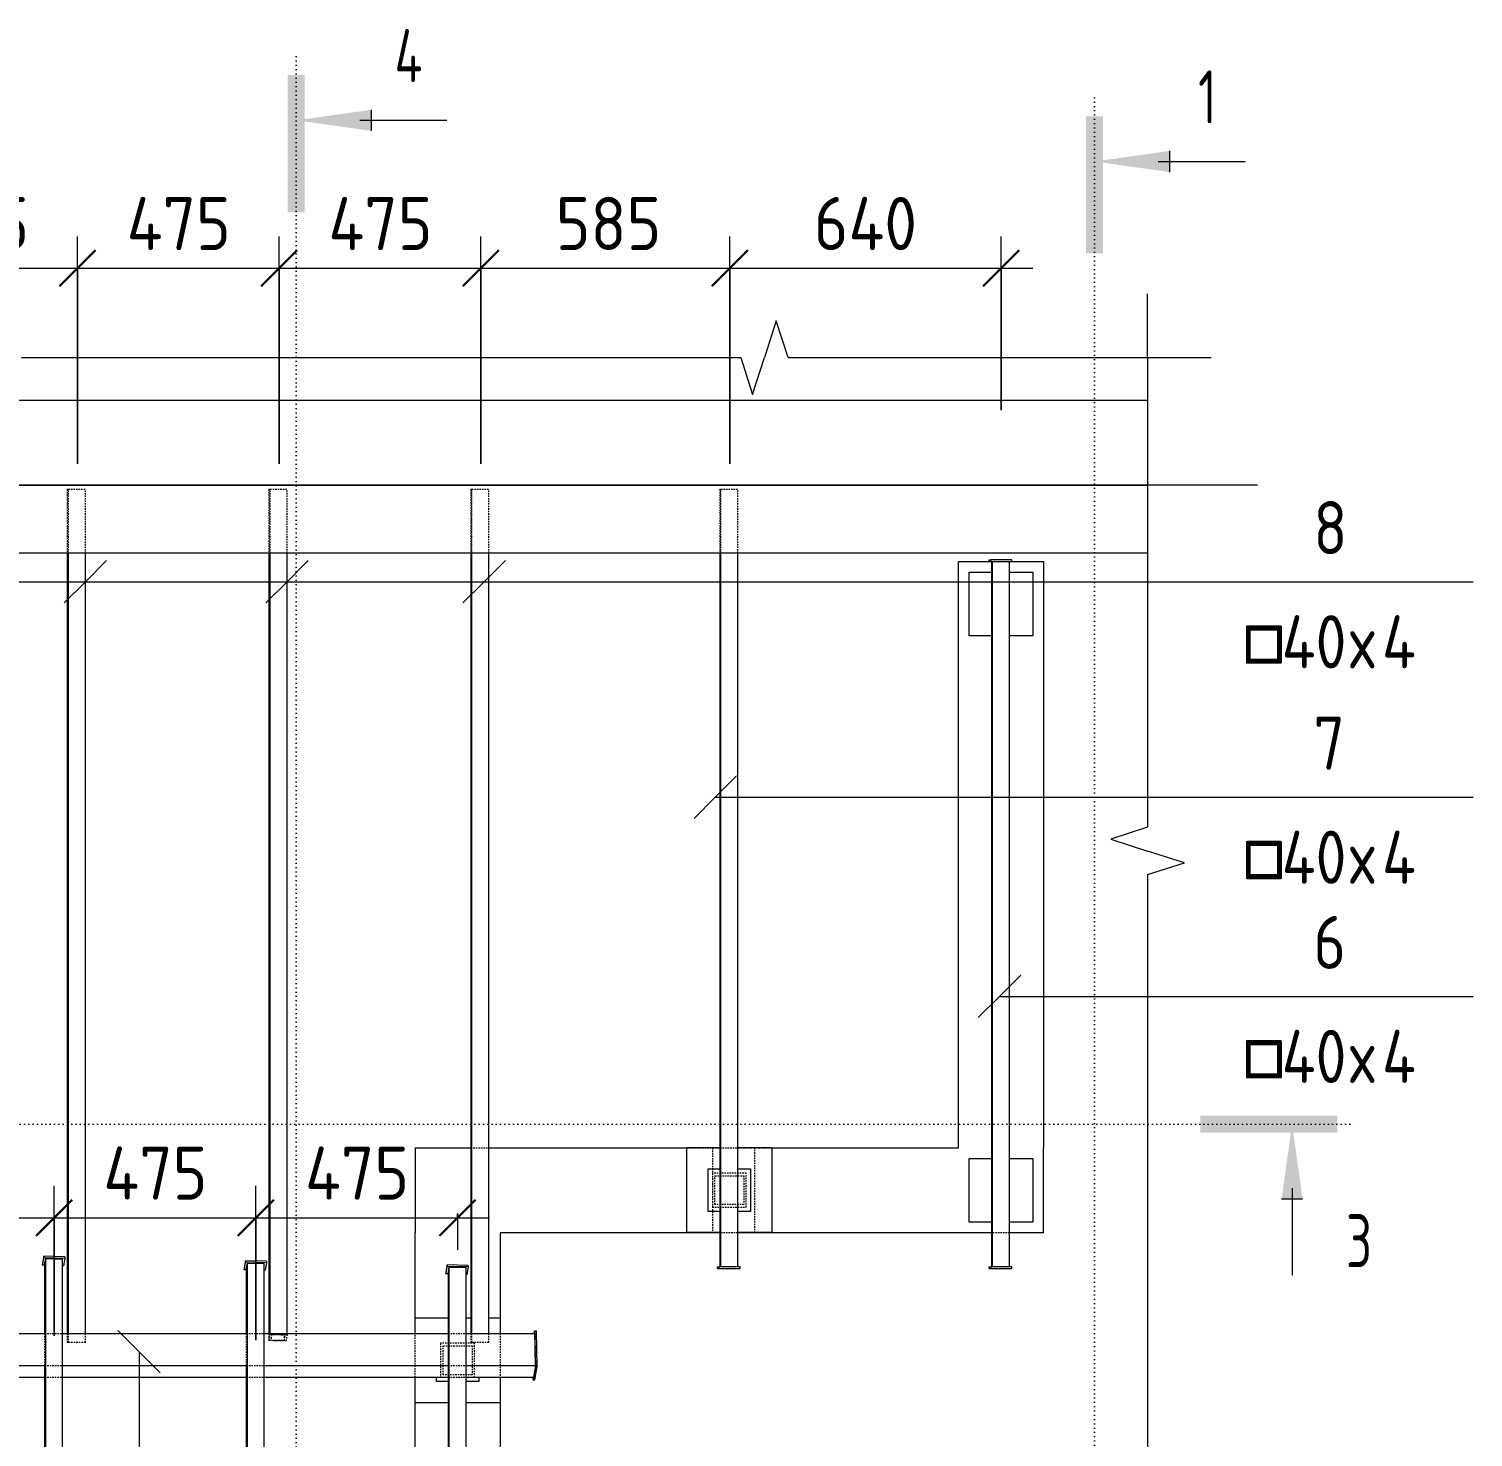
# Model space of a CAD drawing. Header units: millimetres. Extents: x 18265 to 85480, y -42500 to 14888.
# Drawn here: x 20081 to 23482, y 4009 to 7324 of the extents above; entities that cross this region are included whole.
import ezdxf

# ---------------------------------------------------------------- set-up
doc = ezdxf.new("R2010")
doc.units = ezdxf.units.MM
for name, pattern in [('01 Штриховая _4 мм_', [6, 3.5, -2.5]), ('02 Штрихпунктирная _20 мм_', [25, 20, -2.5, 0, -2.5]), ('04 Пунктир 10мм', [10, 0, -10])]:
    doc.linetypes.add(name, pattern=pattern)
for name, color, linetype, lineweight in [('AA_Dim', 7, 'Continuous', 9), ('AA_Dim-50', 7, 'Continuous', 9), ('AA_Oformlenie', 7, 'Continuous', 9), ('AA_Razrez', 7, 'Continuous', 9), ('AA_Vinoska', 7, 'Continuous', 9), ('AF_Balki', 7, 'Continuous', 20), ('AF_Stena', 7, '01 Штриховая _4 мм_', 20), ('AF_Stena_Опалубка', 253, 'Continuous', 20), ('AF_Stena_Опалубка_Существующая', 253, 'Continuous', 20), ('KR_Colonna_KG', 7, 'Continuous', 20), ('Оси', 7, 'Continuous', 9)]:
    doc.layers.add(name, color=color, linetype=linetype, lineweight=lineweight)
doc.styles.add('ISOCPEUR_1', font='isocpeur.TTF', dxfattribs={"width": 0.7, "height": 125})
doc.styles.add('ISOCPEUR_2', font='isocpeur.TTF', dxfattribs={"width": 0.85, "height": 125})
doc.styles.add('ISOCPEUR_3', font='isocpeur.TTF', dxfattribs={"width": 0.9, "height": 125})
doc.styles.add('ISOCPEUR_4', font='isocpeur.TTF', dxfattribs={"width": 0.85, "height": 125})
doc.dimstyles.new('05_Округл_5мм__прозр_', dxfattribs={"dimscale": 304.8, "dimtxt": 125.344371, "dimasz": 0.278871, "dimexe": 0.246063, "dimexo": 0.164042, "dimgap": 0.016404, "dimtad": 1, "dimdec": 0, "dimrnd": 5, "dimdsep": 46, "dimtxsty": 'ISOCPEUR_3', "dimblk1": 'OBLIQUE', "dimblk2": 'OBLIQUE', "dimsah": 1, "dimcen": 0.09, "dimdle": 0.246063, "dimazin": 0, "dimtfac": 1, "dimtdec": 4, "dimtix": 1, "dimtmove": 0, "dimatfit": 3, "dimfxl": 1, "dimtvp": 1, "dimtolj": 1, "dimtzin": 0, "dimlwd": 18, "dimlwe": 18, "dimarcsym": 2})

# ---------------------------------------------------------------- blocks, each defined once
blk = doc.blocks.new('354_Прокат Лист _НесКаркас_РабПлоск_ - 354_Прокат Лист _НесКаркас_РабПлоск_-V1-КР_ПЛ_Км_3')
at = {"layer": 'AF_Balki'}
for p, q in [((-50, 22.5), (-50, 100)), ((-50, 100), (10.2, 100)), ((113, 100), (150, 100)), ((150, 100), (150, 22.5)), ((-50, -100), (-50, -20)), ((150, -20), (150, -30.9)), ((10.2, -100), (-50, -100)), ((150, -100), (113, -100)), ((150, -73.5), (150, -100))]:
    blk.add_line(p, q, dxfattribs=at)
blk = doc.blocks.new('354_Прокат Лист _НесКаркас_РабПлоск_ - 354_Прокат Лист _НесКаркас_РабПлоск_-4000525-КР_ПЛ_Км_3')
at = {"layer": 'AF_Balki'}
for p, q in [((-25, 22.6), (-25, 75)), ((-25, 75), (125, 75)), ((125, 75), (125, 22.6)), ((-25, -75), (-25, -20)), ((125, -20), (125, -75)), ((125, -75), (-25, -75))]:
    blk.add_line(p, q, dxfattribs=at)
blk = doc.blocks.new('354_Прокат Лист _НесКаркас_РабПлоск_ - 354_Прокат Лист _НесКаркас_РабПлоск_-V4-КР_ПЛ_Км_3')
at = {"layer": 'AF_Balki'}
for p, q in [((0, 22.5), (0, 50)), ((0, 50), (10.2, 50)), ((0, -50), (0, -20)), ((10.2, -50), (0, -50))]:
    blk.add_line(p, q, dxfattribs=at)
blk = doc.blocks.new('354_Прокат Лист _НесКаркас_РабПлоск_ - 354_Прокат Лист _НесКаркас_РабПлоск_-4003038-КР_ПЛ_Км_3')
at = {"layer": 'AF_Balki'}
for p, q in [((21270.5, 2273.3), (21271.6, 2279.6)), ((21271.7, 2279.8), (21275.6, 2279.8)), ((21273.8, 2195.4), (21271.7, 2279.8)), ((21277.7, 2195.4), (21275.6, 2279.8)), ((21273.8, 2195.4), (21268.1, 2164.1)), ((21272.1, 2164.1), (21277.7, 2195.4)), ((21277.7, 2195.4), (21273.8, 2195.4)), ((21268.1, 2164.1), (21267.9, 2170.5)), ((21268.1, 2164.1), (21272.1, 2164.1))]:
    blk.add_line(p, q, dxfattribs=at)
blk = doc.blocks.new('354_Прокат Лист _НесКаркас_РабПлоск_ - 354_Прокат Лист _НесКаркас_РабПлоск_-V5-КР_ПЛ_Км_3')
at = {"layer": 'AF_Balki'}
for p, q in [((21065.4, 4414.2), (21062.3, 4397.1)), ((21062.3, 4393.4), (21065.4, 4410.7)), ((21062.3, 4397.1), (21062.3, 4393.4)), ((21067.6, 4393.2), (21062.3, 4393.4)), ((21065.4, 4410.7), (21065.4, 4414.5)), ((21115.3, 4413.4), (21065.4, 4414.5)), ((21115.3, 4409.6), (21065.4, 4410.7)), ((21112.2, 4392.3), (21110, 4392.3)), ((21115.3, 4409.6), (21112.2, 4392.3)), ((21115.3, 4413.4), (21115.3, 4409.6))]:
    blk.add_line(p, q, dxfattribs=at)
blk = doc.blocks.new('253_Профиль гнутый сварной квадратный _НесКаркас_Балка_ - Балка_40х4-3820777-КР_ПЛ_Км_3')
at = {"layer": 'AF_Balki'}
for p, q in [((22347.4, 6070), (22350.1, 6070)), ((22347.4, 6070), (22347.4, 4409.9)), ((22350.1, 6070), (22390, 6070)), ((22350.1, 4409.9), (22350.1, 6070)), ((22390, 4409.9), (22390, 6070)), ((22350.1, 4409.9), (22347.4, 4409.9)), ((22390, 4409.9), (22350.1, 4409.9))]:
    blk.add_line(p, q, dxfattribs=at)
blk = doc.blocks.new('354_Прокат Лист _НесКаркас_РабПлоск_ - 354_Прокат Лист _НесКаркас_РабПлоск_-4002315-КР_ПЛ_Км_3')
at = {"layer": 'AF_Balki'}
blk.add_line((19645.1, 6250), (19795.1, 6250), dxfattribs=at)
blk = doc.blocks.new('354_Прокат Лист _НесКаркас_РабПлоск_ - 354_Прокат Лист _НесКаркас_РабПлоск_-V6-КР_ПЛ_Км_3')
at = {"layer": 'AF_Balki'}
for p, q in [((-50, -100), (-50, 100)), ((-50, 100), (30, 100)), ((72.6, 100), (150, 100)), ((150, 100), (150, -100)), ((30, -100), (-50, -100)), ((150, -100), (72.6, -100))]:
    blk.add_line(p, q, dxfattribs=at)
blk = doc.blocks.new('354_Прокат Лист _НесКаркас_РабПлоск_ - 354_Прокат Лист _НесКаркас_РабПлоск_-V7-КР_ПЛ_Км_3')
at = {"layer": 'AF_Balki'}
for p, q in [((0, 22.6), (0, 50)), ((0, 50), (100, 50)), ((100, 50), (100, 22.6)), ((0, -50), (0, -20)), ((100, -20), (100, -50)), ((100, -50), (0, -50))]:
    blk.add_line(p, q, dxfattribs=at)
blk = doc.blocks.new('354_Прокат Лист _НесКаркас_РабПлоск_ - 354_Прокат Лист _НесКаркас_РабПлоск_-V8-КР_ПЛ_Км_3')
at = {"layer": 'AF_Balki'}
for p, q in [((22342.1, 4405.9), (22342.1, 4409.9)), ((22342.1, 4409.9), (22345.5, 4409.9)), ((22342.1, 4405.9), (22345.5, 4405.9)), ((22395.3, 4409.9), (22345.5, 4409.9)), ((22345.5, 4409.9), (22345.5, 4405.9)), ((22345.5, 4405.9), (22395.3, 4405.9)), ((22395.3, 4405.9), (22395.3, 4409.9))]:
    blk.add_line(p, q, dxfattribs=at)
blk = doc.blocks.new('253_Профиль гнутый сварной квадратный _НесКаркас_Балка_ - Балка_40х4-3812224-КР_ПЛ_Км_3')
at = {"layer": 'AF_Balki'}
for p, q in [((21067.6, 4395), (21070.1, 4408.6)), ((21067.6, 4395), (21067.6, 3263.3)), ((21070.1, 4408.9), (21110, 4408)), ((21070.1, 2100.9), (21070.1, 4408.9)), ((21110, 2100.1), (21110, 4408)), ((21067.6, 3188.3), (21067.6, 2219)), ((21067.6, 2198.3), (21067.6, 2101))]:
    blk.add_line(p, q, dxfattribs=at)
at = {"layer": 'AF_Balki', "linetype": '01 Штриховая _4 мм_'}
for p, q in [((21067.6, 3263.3), (21067.6, 3188.4)), ((21067.6, 2219), (21067.6, 2198.4)), ((21067.6, 2100.9), (21067.6, 2085.3)), ((21070.1, 2099.2), (21067.6, 2085.3)), ((21067.6, 2085.3), (21107.5, 2084.4)), ((21070.1, 2099.2), (21070.1, 2100.9)), ((21110, 2098.3), (21070.1, 2099.2)), ((21071.8, 2086.6), (21073.8, 2097.7)), ((21103.8, 2085.9), (21071.8, 2086.6)), ((21073.8, 2097.7), (21105.8, 2097)), ((21103.8, 2085.9), (21103.8, 2097.1)), ((21105.8, 2097), (21103.8, 2085.9)), ((21107.5, 2084.4), (21110, 2098.3)), ((21110, 2098.3), (21110, 2100))]:
    blk.add_line(p, q, dxfattribs=at)
blk = doc.blocks.new('253_Профиль гнутый сварной квадратный _НесКаркас_Балка_ - Балка_40х4-3812228-КР_ПЛ_Км_3')
at = {"layer": 'AF_Balki'}
for p, q in [((20117.6, 4415.3), (20120.1, 4428.9)), ((20120.1, 4429.2), (20160, 4428.3)), ((20120.1, 2121.2), (20120.1, 4429.2)), ((20160, 2120.4), (20160, 4428.3)), ((20117.6, 4415.3), (20117.6, 4253)), ((20117.6, 4178), (20117.6, 3263.3)), ((20117.6, 3187.5), (20117.6, 2273.3)), ((20117.6, 2198.3), (20117.6, 2121.3))]:
    blk.add_line(p, q, dxfattribs=at)
at = {"layer": 'AF_Balki', "linetype": '01 Штриховая _4 мм_'}
for p, q in [((20117.6, 4253), (20117.6, 4178.1)), ((20117.6, 3263.3), (20117.6, 3187.5)), ((20117.6, 2273.3), (20117.6, 2198.4)), ((20117.6, 2121.3), (20117.6, 2105.6)), ((20120.1, 2119.5), (20117.6, 2105.6)), ((20120.1, 2119.5), (20120.1, 2121.2)), ((20160, 2118.6), (20120.1, 2119.5)), ((20121.8, 2106.9), (20123.8, 2118)), ((20123.8, 2118), (20155.8, 2117.3)), ((20153.8, 2106.2), (20153.8, 2117.4)), ((20155.8, 2117.3), (20153.8, 2106.2)), ((20157.5, 2104.7), (20160, 2118.6)), ((20160, 2118.6), (20160, 2120.3)), ((20117.6, 2105.6), (20157.5, 2104.7)), ((20153.8, 2106.2), (20121.8, 2106.9))]:
    blk.add_line(p, q, dxfattribs=at)
blk = doc.blocks.new('253_Профиль гнутый сварной квадратный _НесКаркас_Балка_ - Балка_40х4-3812229-КР_ПЛ_Км_3')
at = {"layer": 'AF_Balki'}
for p, q in [((20592.6, 4404.9), (20595.1, 4418.5)), ((20592.6, 4404.9), (20592.6, 4253)), ((20595.1, 4418.8), (20635, 4417.9)), ((20595.1, 2110.8), (20595.1, 4418.8)), ((20635, 2109.9), (20635, 4417.9)), ((20592.6, 4178), (20592.6, 3263.3)), ((20592.6, 3187.4), (20592.6, 2273.3)), ((20592.6, 2198.3), (20592.6, 2110.9))]:
    blk.add_line(p, q, dxfattribs=at)
at = {"layer": 'AF_Balki', "linetype": '01 Штриховая _4 мм_'}
for p, q in [((20592.6, 4253), (20592.6, 4178.1)), ((20592.6, 3263.3), (20592.6, 3187.5)), ((20592.6, 2273.3), (20592.6, 2198.4)), ((20592.6, 2110.8), (20592.6, 2095.2)), ((20595.1, 2109.1), (20592.6, 2095.2)), ((20595.1, 2109.1), (20595.1, 2110.8)), ((20635, 2108.2), (20595.1, 2109.1)), ((20635, 2108.2), (20635, 2109.9)), ((20592.6, 2095.2), (20632.5, 2094.3)), ((20596.8, 2096.5), (20598.8, 2107.6)), ((20628.8, 2095.8), (20596.8, 2096.5)), ((20598.8, 2107.6), (20630.8, 2106.9)), ((20630.8, 2106.9), (20628.8, 2095.8)), ((20628.8, 2095.8), (20628.8, 2106.9)), ((20632.5, 2094.3), (20635, 2108.2))]:
    blk.add_line(p, q, dxfattribs=at)
blk = doc.blocks.new('253_Профиль гнутый сварной квадратный _НесКаркас_Балка_ - Балка_40х4-3819504-КР_ПЛ_Км_3')
at = {"layer": 'AF_Balki', "linetype": '01 Штриховая _4 мм_'}
for p, q in [((21707.4, 6240), (21710.1, 6240)), ((21707.4, 6240), (21707.4, 6090)), ((21710.1, 6240), (21750, 6240)), ((21710.1, 6090), (21710.1, 6240)), ((21750, 6090), (21750, 6240))]:
    blk.add_line(p, q, dxfattribs=at)
at = {"layer": 'AF_Balki'}
for p, q in [((21707.4, 6090), (21707.4, 4409.9)), ((21710.1, 4409.9), (21710.1, 6090)), ((21750, 4409.9), (21750, 6090)), ((21710.1, 4409.9), (21707.4, 4409.9)), ((21750, 4409.9), (21710.1, 4409.9))]:
    blk.add_line(p, q, dxfattribs=at)
blk = doc.blocks.new('253_Профиль гнутый сварной квадратный _НесКаркас_Балка_ - Балка_40х4-3872970-КР_ПЛ_Км_3')
at = {"layer": 'AF_Balki', "linetype": '01 Штриховая _4 мм_'}
for p, q in [((20171, 6240), (20173.6, 6240)), ((20171, 6240), (20171, 6090)), ((20173.6, 6240), (20213.6, 6240)), ((20173.6, 6090), (20173.6, 6240)), ((20213.6, 6090), (20213.6, 6240)), ((20171, 4253), (20171, 4231.7)), ((20173.6, 4231.7), (20173.6, 4253)), ((20213.6, 4231.7), (20213.6, 4253)), ((20173.6, 4231.7), (20171, 4231.7)), ((20213.6, 4231.7), (20173.6, 4231.7))]:
    blk.add_line(p, q, dxfattribs=at)
at = {"layer": 'AF_Balki'}
for p, q in [((20171, 6090), (20171, 4253)), ((20173.6, 4253), (20173.6, 6090)), ((20213.6, 4253), (20213.6, 6090))]:
    blk.add_line(p, q, dxfattribs=at)
blk = doc.blocks.new('253_Профиль гнутый сварной квадратный _НесКаркас_Балка_ - Балка_40х4-3872972-КР_ПЛ_Км_3')
at = {"layer": 'AF_Balki', "linetype": '01 Штриховая _4 мм_'}
for p, q in [((21121, 6240), (21123.6, 6240)), ((21121, 6240), (21121, 6090)), ((21123.6, 6240), (21163.6, 6240)), ((21123.6, 6090), (21123.6, 6240)), ((21163.6, 6090), (21163.6, 6240)), ((21121, 4253), (21121, 4231.7)), ((21123.6, 4231.7), (21123.6, 4253)), ((21163.6, 4231.7), (21163.6, 4253)), ((21123.6, 4231.7), (21121, 4231.7)), ((21163.6, 4231.7), (21123.6, 4231.7))]:
    blk.add_line(p, q, dxfattribs=at)
at = {"layer": 'AF_Balki'}
for p, q in [((21121, 6090), (21121, 4253)), ((21123.6, 4253), (21123.6, 6090)), ((21163.6, 4253), (21163.6, 6090))]:
    blk.add_line(p, q, dxfattribs=at)
blk = doc.blocks.new('011_Прямоугольник обрыва _ЭлУзла_ - 011_Прямоугольник обрыва _ЭлУзла_-3806993-КР_ПЛ_Км_3')
at = {"layer": 'AA_Oformlenie'}
for p, q in [((958.9, 0), (2652.9, 0)), ((2764.2, 0), (3610.5, 0)), ((3610.5, 0), (3610.5, -1105.5)), ((3610.5, -1216.8), (3610.5, -3429.2))]:
    blk.add_line(p, q, dxfattribs=at)
blk = doc.blocks.new('Разрез - Номер узла_ сзади-394133-КР_ПЛ_Км_3')
at = {"layer": 'AA_Razrez'}
for points in [[(7.329, 0.404), (7.329, -0.394), (0.873, -0.394), (0.873, 0.404)], [(3.497, -3.533), (2.503, -3.533), (3, 0)]]:
    blk.add_hatch(color=256, dxfattribs=at).paths.add_polyline_path(points)
for p, q in [((3, -3), (3, -7.096)), ((2.503, -3.533), (3.497, -3.533))]:
    blk.add_line(p, q, dxfattribs=at)
blk = doc.blocks.new('DIMBLOCK2-КР_ПЛ_Км_3')
at = {"layer": 'AA_Dim-50', "lineweight": 18}
for p, q in [((19665.1, 4258.1), (19665.1, 4600.3)), ((20140.1, 4247.7), (20140.1, 4600.3)), ((19665.1, 4525.3), (20140.1, 4525.3)), ((19665.1, 4525.3), (19665.1, 4258.1)), ((20140.1, 4525.3), (20140.1, 4247.7))]:
    blk.add_line(p, q, dxfattribs=at)
at = {"layer": 'AA_Dim-50', "lineweight": 30}
for p, q in [((19665.1, 4525.3), (19707.6, 4567.8)), ((20140.1, 4525.3), (20182.6, 4567.8)), ((19665.1, 4525.3), (19622.6, 4482.8)), ((20140.1, 4525.3), (20097.6, 4482.8))]:
    blk.add_line(p, q, dxfattribs=at)
at = {"layer": 'AA_Dim-50', "color": 0, "lineweight": 18, "insert": (19780.8, 4693.1), "char_height": 125, "width": 292.313, "attachment_point": 1, "line_spacing_factor": 1.135194, "style": 'ISOCPEUR_3'}
blk.add_mtext('475', dxfattribs=at)
blk = doc.blocks.new('_Oblique')
at = {"color": 0, "linetype": 'ByBlock', "lineweight": -2}
blk.add_line((-0.5, -0.5), (0.5, 0.5), dxfattribs=at)
blk = doc.blocks.new('DIMBLOCK3-КР_ПЛ_Км_3')
at = {"layer": 'AA_Dim-50', "lineweight": 18}
for p, q in [((20140.1, 4247.7), (20140.1, 4600.3)), ((20615.1, 4237.2), (20615.1, 4600.3)), ((20140.1, 4525.3), (20615.1, 4525.3)), ((20140.1, 4525.3), (20140.1, 4247.7)), ((20615.1, 4525.3), (20615.1, 4237.2))]:
    blk.add_line(p, q, dxfattribs=at)
at = {"layer": 'AA_Dim-50', "lineweight": 30}
for p, q in [((20140.1, 4525.3), (20182.6, 4567.8)), ((20615.1, 4525.3), (20657.6, 4567.8)), ((20140.1, 4525.3), (20097.6, 4482.8)), ((20615.1, 4525.3), (20572.6, 4482.8))]:
    blk.add_line(p, q, dxfattribs=at)
at = {"layer": 'AA_Dim-50', "color": 0, "lineweight": 18, "insert": (20255.8, 4693.1), "char_height": 125, "width": 292.313, "attachment_point": 1, "line_spacing_factor": 1.135194, "style": 'ISOCPEUR_3'}
blk.add_mtext('475', dxfattribs=at)
blk = doc.blocks.new('DIMBLOCK4-КР_ПЛ_Км_3')
at = {"layer": 'AA_Dim-50', "lineweight": 18}
for p, q in [((20615.1, 4237.2), (20615.1, 4600.3)), ((20615.1, 4525.3), (21165.1, 4525.3)), ((20615.1, 4525.3), (20615.1, 4237.2)), ((21090.1, 4535.4), (21090.1, 4450.3)), ((21090.1, 4525.3), (21090.1, 4535.4))]:
    blk.add_line(p, q, dxfattribs=at)
at = {"layer": 'AA_Dim-50', "lineweight": 30}
for p, q in [((20615.1, 4525.3), (20657.6, 4567.8)), ((21090.1, 4525.3), (21132.6, 4567.8)), ((20615.1, 4525.3), (20572.6, 4482.8)), ((21090.1, 4525.3), (21047.6, 4482.8))]:
    blk.add_line(p, q, dxfattribs=at)
at = {"layer": 'AA_Dim-50', "color": 0, "lineweight": 18, "insert": (20730.8, 4693.1), "char_height": 125, "width": 292.313, "attachment_point": 1, "line_spacing_factor": 1.135194, "style": 'ISOCPEUR_3'}
blk.add_mtext('475', dxfattribs=at)
blk = doc.blocks.new('DIMBLOCK6-КР_ПЛ_Км_3')
at = {"layer": 'AA_Dim-50', "lineweight": 18}
for p, q in [((19720.1, 6300), (19720.1, 6835.3)), ((20195.1, 6300), (20195.1, 6835.3)), ((19720.1, 6760.3), (20195.1, 6760.3)), ((19720.1, 6760.3), (19720.1, 6300)), ((20195.1, 6760.3), (20195.1, 6300))]:
    blk.add_line(p, q, dxfattribs=at)
at = {"layer": 'AA_Dim-50', "lineweight": 30}
for p, q in [((19720.1, 6760.3), (19762.6, 6802.8)), ((20195.1, 6760.3), (20237.6, 6802.8)), ((19720.1, 6760.3), (19677.6, 6717.8)), ((20195.1, 6760.3), (20152.6, 6717.8))]:
    blk.add_line(p, q, dxfattribs=at)
at = {"layer": 'AA_Dim-50', "color": 0, "lineweight": 18, "insert": (19835.8, 6928.1), "char_height": 125, "width": 292.313, "attachment_point": 1, "line_spacing_factor": 1.135194, "style": 'ISOCPEUR_3'}
blk.add_mtext('475', dxfattribs=at)
blk = doc.blocks.new('DIMBLOCK7-КР_ПЛ_Км_3')
at = {"layer": 'AA_Dim-50', "lineweight": 18}
for p, q in [((20195.1, 6300), (20195.1, 6835.3)), ((20670.1, 6300), (20670.1, 6835.3)), ((20195.1, 6760.3), (20670.1, 6760.3)), ((20195.1, 6760.3), (20195.1, 6300)), ((20670.1, 6760.3), (20670.1, 6300))]:
    blk.add_line(p, q, dxfattribs=at)
at = {"layer": 'AA_Dim-50', "lineweight": 30}
for p, q in [((20195.1, 6760.3), (20237.6, 6802.8)), ((20670.1, 6760.3), (20712.6, 6802.8)), ((20195.1, 6760.3), (20152.6, 6717.8)), ((20670.1, 6760.3), (20627.6, 6717.8))]:
    blk.add_line(p, q, dxfattribs=at)
at = {"layer": 'AA_Dim-50', "color": 0, "lineweight": 18, "insert": (20310.8, 6928.1), "char_height": 125, "width": 292.313, "attachment_point": 1, "line_spacing_factor": 1.135194, "style": 'ISOCPEUR_3'}
blk.add_mtext('475', dxfattribs=at)
blk = doc.blocks.new('DIMBLOCK8-КР_ПЛ_Км_3')
at = {"layer": 'AA_Dim-50', "lineweight": 18}
for p, q in [((20670.1, 6300), (20670.1, 6835.3)), ((21145.1, 6300), (21145.1, 6835.3)), ((20670.1, 6760.3), (21145.1, 6760.3)), ((20670.1, 6760.3), (20670.1, 6300)), ((21145.1, 6760.3), (21145.1, 6300))]:
    blk.add_line(p, q, dxfattribs=at)
at = {"layer": 'AA_Dim-50', "lineweight": 30}
for p, q in [((20670.1, 6760.3), (20712.6, 6802.8)), ((21145.1, 6760.3), (21187.6, 6802.8)), ((20670.1, 6760.3), (20627.6, 6717.8)), ((21145.1, 6760.3), (21102.6, 6717.8))]:
    blk.add_line(p, q, dxfattribs=at)
at = {"layer": 'AA_Dim-50', "color": 0, "lineweight": 18, "insert": (20785.8, 6928.1), "char_height": 125, "width": 292.313, "attachment_point": 1, "line_spacing_factor": 1.135194, "style": 'ISOCPEUR_3'}
blk.add_mtext('475', dxfattribs=at)
blk = doc.blocks.new('DIMBLOCK9-КР_ПЛ_Км_3')
at = {"layer": 'AA_Dim-50', "lineweight": 18}
for p, q in [((21145.1, 6300), (21145.1, 6835.3)), ((21731.5, 6300), (21731.5, 6835.3)), ((21145.1, 6760.3), (21731.5, 6760.3)), ((21145.1, 6760.3), (21145.1, 6300)), ((21731.5, 6760.3), (21731.5, 6300))]:
    blk.add_line(p, q, dxfattribs=at)
at = {"layer": 'AA_Dim-50', "lineweight": 30}
for p, q in [((21145.1, 6760.3), (21187.6, 6802.8)), ((21731.5, 6760.3), (21774, 6802.8)), ((21145.1, 6760.3), (21102.6, 6717.8)), ((21731.5, 6760.3), (21689, 6717.8))]:
    blk.add_line(p, q, dxfattribs=at)
at = {"layer": 'AA_Dim-50', "color": 0, "lineweight": 18, "insert": (21321.2, 6928.1), "char_height": 125, "width": 280.961, "attachment_point": 1, "line_spacing_factor": 1.135194, "style": 'ISOCPEUR_3'}
blk.add_mtext('585', dxfattribs=at)
blk = doc.blocks.new('DIMBLOCK10-КР_ПЛ_Км_3')
at = {"layer": 'AA_Dim-50', "lineweight": 18}
for p, q in [((21731.5, 6300), (21731.5, 6835.3)), ((22370.1, 6426.3), (22370.1, 6835.3)), ((21731.5, 6760.3), (22445.1, 6760.3)), ((21731.5, 6760.3), (21731.5, 6300)), ((22370.1, 6760.3), (22370.1, 6426.3))]:
    blk.add_line(p, q, dxfattribs=at)
at = {"layer": 'AA_Dim-50', "lineweight": 30}
for p, q in [((21731.5, 6760.3), (21774, 6802.8)), ((22370.1, 6760.3), (22412.6, 6802.8)), ((21731.5, 6760.3), (21689, 6717.8)), ((22370.1, 6760.3), (22327.6, 6717.8))]:
    blk.add_line(p, q, dxfattribs=at)
at = {"layer": 'AA_Dim-50', "color": 0, "lineweight": 18, "insert": (21929, 6928.1), "char_height": 125, "width": 292.313, "attachment_point": 1, "line_spacing_factor": 1.135194, "style": 'ISOCPEUR_3'}
blk.add_mtext('640', dxfattribs=at)
blk = doc.blocks.new('043_М_Балки_Полка - Позиция_Наименование_дп14 _засечка_-3988863-КР_ПЛ_Км_3')
at = {"layer": 'AA_Vinoska'}
blk.add_line((-7, 0), (7, 0), dxfattribs=at)

msp = doc.modelspace()

# ---------------------------------------------------------------- linework, layer by layer
at = {"layer": 'AA_Razrez', "linetype": '04 Пунктир 10мм'}
for p, q in [((20710.2554, 7258.5782), (20710.2554, 1037.0529)), ((22590.2554, 7161.6128), (22590.2554, 1114.2557)), ((18403.8138, 4745.5005), (23205.3254, 4745.5005))]:
    msp.add_line(p, q, dxfattribs=at)
at = {"layer": 'AA_Vinoska'}
for p, q in [((22715.1232, 6550), (22715.1232, 6700)), ((21840.6457, 6636.6501), (21812.4914, 6550)), ((21868.8001, 6550), (21840.6457, 6636.6501)), ((21757.4914, 6550), (21784.9914, 6463.3975)), ((21784.9914, 6463.3975), (21812.4914, 6550)), ((22715.1232, 6550), (22865.1232, 6550)), ((20213.5522, 6022.4771), (20263.5522, 6072.4771)), ((20688.5522, 6022.4771), (20738.5522, 6072.4771)), ((21152.7599, 6022.4771), (21202.7599, 6072.4771)), ((19720.0733, 6022.4771), (22781.6014, 6022.4771)), ((20213.5522, 6022.4771), (20163.5522, 5972.4771)), ((20213.5522, 6022.4771), (22781.6014, 6022.4771)), ((20688.5522, 6022.4771), (20638.5522, 5972.4771)), ((20688.5522, 6022.4771), (22781.6014, 6022.4771)), ((21152.7599, 6022.4771), (21102.7599, 5972.4771)), ((21152.7599, 6022.4771), (22781.6014, 6022.4771)), ((21696.9197, 5515.4495), (21746.9197, 5565.4495)), ((21696.9197, 5515.4495), (21646.9197, 5465.4495)), ((21696.9197, 5515.4495), (22781.6014, 5515.4495)), ((22715.1232, 5444.487), (22628.4731, 5416.3327)), ((22628.4731, 5416.3327), (22715.1232, 5388.1784)), ((22801.7258, 5360.6784), (22715.1232, 5388.1784)), ((22715.1232, 5333.1784), (22801.7258, 5360.6784)), ((22366.2652, 5046.5363), (22416.2652, 5096.5363)), ((22366.2652, 5046.5363), (22316.2652, 4996.5363)), ((22366.2652, 5046.5363), (22781.6014, 5046.5363)), ((20340.0066, 4210.0841), (20290.0066, 4260.0841)), ((20340.0066, 4210.0841), (20390.0066, 4160.0841)), ((20340.0066, 4210.0841), (20340.0066, 1682.0418))]:
    msp.add_line(p, q, dxfattribs=at)
at = {"layer": 'AF_Balki', "linetype": '01 Штриховая _4 мм_'}
for p, q in [((20645.9632, 6240), (20648.642, 6240)), ((20645.9632, 6240), (20645.9632, 6090.0496)), ((20648.642, 6240), (20688.5522, 6240)), ((20648.642, 6090.0496), (20648.642, 6240)), ((20688.5522, 6090.0496), (20688.5522, 6240)), ((20117.7021, 4253.0042), (20159.9726, 4253.0042)), ((20592.7092, 4253.0042), (20634.9726, 4253.0042)), ((20645.9632, 4252.9546), (20645.9632, 4236.4595)), ((20645.9632, 4236.355), (20648.642, 4251.6751)), ((20648.642, 4251.6751), (20648.642, 4252.9546)), ((20648.642, 4251.6751), (20688.5522, 4250.6467)), ((20688.5522, 4250.6467), (20688.5522, 4252.9546)), ((21067.6126, 4253.0042), (21109.9726, 4253.0042)), ((21271.6901, 4253.0042), (21273.5549, 4178.0071)), ((20685.8734, 4235.3267), (20645.9632, 4236.355)), ((20652.3652, 4250.0402), (20650.2221, 4237.7841)), ((20650.2221, 4237.7841), (20682.1503, 4236.9615)), ((20684.2933, 4249.2176), (20652.3652, 4250.0402)), ((20682.1503, 4237.0661), (20682.1503, 4249.2728)), ((20682.1503, 4236.9615), (20684.2933, 4249.2176)), ((20688.5522, 4250.6467), (20685.8734, 4235.3267)), ((20117.639, 4150.1606), (20159.9726, 4150.1606)), ((20117.7061, 4178.0071), (20159.9726, 4178.0071)), ((20592.639, 4150.1606), (20634.9726, 4150.1606)), ((20592.7131, 4178.0071), (20634.9726, 4178.0071)), ((21067.6165, 4178.0071), (21109.9726, 4178.0071)), ((21067.639, 4150.1606), (21109.9726, 4150.1606)), ((21273.5549, 4178.0071), (21268.5326, 4150.1606))]:
    msp.add_line(p, q, dxfattribs=at)
at = {"layer": 'AF_Balki'}
for p, q in [((20645.9632, 6090), (20645.9632, 4253.0042)), ((20648.642, 4253.0042), (20648.642, 6090)), ((20688.5522, 4253.0042), (20688.5522, 6090)), ((19685.0221, 4253.0042), (20117.6526, 4253.0042)), ((20160.0221, 4253.0042), (20592.6597, 4253.0042)), ((20635.0221, 4253.0042), (21067.5631, 4253.0042)), ((21110.0221, 4253.0042), (21271.6901, 4253.0042)), ((19685.0221, 4178.0071), (20117.6566, 4178.0071)), ((19685.0221, 4150.1606), (20117.5895, 4150.1606)), ((20160.0221, 4178.0071), (20592.6636, 4178.0071)), ((20160.0221, 4150.1606), (20592.5895, 4150.1606)), ((20635.0221, 4178.0071), (21067.567, 4178.0071)), ((20635.0221, 4150.1606), (21067.5895, 4150.1606)), ((21110.0221, 4178.0071), (21273.5549, 4178.0071)), ((21110.0221, 4150.1606), (21268.5326, 4150.1606))]:
    msp.add_line(p, q, dxfattribs=at)
at = {"layer": 'AF_Stena'}
for p, q in [((21121.0128, 4690), (21163.5026, 4690)), ((21630.1112, 4690), (21830.012, 4690)), ((21690.0616, 4690), (21690.0616, 4490)), ((21790.0616, 4490), (21790.0616, 4690)), ((21749.9671, 4490), (21707.4773, 4490)), ((22389.9671, 4490), (22347.4773, 4490)), ((20990.0616, 4150.2102), (20990.0616, 4252.9546)), ((21190.0616, 4252.9546), (21190.0616, 4150.2102))]:
    msp.add_line(p, q, dxfattribs=at)
at = {"layer": 'AF_Stena_Опалубка'}
for p, q in [((22270.0616, 4690), (22270.0616, 6070)), ((22270.0616, 6070), (22470.0616, 6070)), ((22470.0616, 6070), (22470.0616, 4690)), ((20990.0616, 4690), (21120.9632, 4690)), ((20990.0616, 4690), (20990.0616, 4490)), ((21163.5522, 4690), (21630.0616, 4690)), ((21830.0616, 4690), (22270.0616, 4690)), ((22470.0616, 4490), (22470.0616, 4690)), ((20990.0616, 4253.0042), (20990.0616, 4490)), ((21190.0616, 4490), (21190.0616, 4253.0042)), ((21707.4277, 4490), (21190.0616, 4490)), ((22347.4277, 4490), (21750.0167, 4490)), ((22470.0616, 4490), (22390.0167, 4490)), ((20990.0616, 3263.3164), (20990.0616, 4150.1606)), ((21190.0616, 4150.1606), (21190.0616, 3263.3164))]:
    msp.add_line(p, q, dxfattribs=at)
at = {"layer": 'AF_Stena_Опалубка_Существующая'}
for p, q in [((19455.0616, 6450), (22715.1232, 6450)), ((22715.1232, 6250), (19430.0616, 6250)), ((19430.0616, 6250), (22715.1232, 6250)), ((22715.1232, 6090), (19590.0616, 6090))]:
    msp.add_line(p, q, dxfattribs=at)
at = {"layer": 'KR_Colonna_KG', "linetype": '01 Штриховая _4 мм_'}
for p, q in [((21690.0616, 4630.5005), (21690.0616, 4550.5005)), ((21770.0616, 4630.5005), (21690.0616, 4630.5005)), ((21770.0616, 4550.5005), (21770.0616, 4630.5005)), ((21696.0616, 4556.5005), (21696.0616, 4624.5005)), ((21696.0616, 4624.5005), (21764.0616, 4624.5005)), ((21764.0616, 4624.5005), (21764.0616, 4556.5005)), ((21690.0616, 4550.5005), (21770.0616, 4550.5005)), ((21764.0616, 4556.5005), (21696.0616, 4556.5005)), ((21050.0616, 4230), (21050.0616, 4150)), ((21130.0616, 4230), (21050.0616, 4230)), ((21056.0616, 4156), (21056.0616, 4224)), ((21056.0616, 4224), (21124.0616, 4224)), ((21124.0616, 4224), (21124.0616, 4156)), ((21130.0616, 4150), (21130.0616, 4230)), ((21050.0616, 4150), (21130.0616, 4150)), ((21124.0616, 4156), (21056.0616, 4156))]:
    msp.add_line(p, q, dxfattribs=at)
at = {"layer": 'Оси', "linetype": '02 Штрихпунктирная _20 мм_'}
msp.add_line((22723.8775, 6250), (18924.1028, 6250), dxfattribs=at)
at = {"layer": 'Оси'}
msp.add_line((22973.8775, 6250), (22723.8775, 6250), dxfattribs=at)

# ---------------------------------------------------------------- block references
at = {"layer": 'AA_Oformlenie'}
msp.add_blockref('011_Прямоугольник обрыва _ЭлУзла_ - 011_Прямоугольник обрыва _ЭлУзла_-3806993-КР_ПЛ_Км_3', (19104.596, 6550), dxfattribs=at)
at = {"layer": 'AA_Razrez', "extrusion": (0, 0, -1), "xscale": 49.99999999999998, "yscale": 49.99999999999998, "zscale": 49.99999999999998, "rotation": 270.0000000000003}
for p in [(-20710.2554, 7258.5782), (-22590.2554, 7161.6128)]:
    msp.add_blockref('Разрез - Номер узла_ сзади-394133-КР_ПЛ_Км_3', p, dxfattribs=at)
at = {"layer": 'AA_Razrez', "extrusion": (0, 0, -1), "xscale": 49.99999999999998, "yscale": 49.99999999999998, "zscale": 49.99999999999998}
msp.add_blockref('Разрез - Номер узла_ сзади-394133-КР_ПЛ_Км_3', (-23205.3254, 4745.5005), dxfattribs=at)
at = {"layer": 'AA_Vinoska', "xscale": 49.99999999999998, "yscale": 49.99999999999998, "zscale": 49.99999999999998}
for p in [(23131.6014, 6022.4771), (23131.6014, 5515.4495), (23131.6014, 5046.5363)]:
    msp.add_blockref('043_М_Балки_Полка - Позиция_Наименование_дп14 _засечка_-3988863-КР_ПЛ_Км_3', p, dxfattribs=at)
at = {"layer": 'AF_Balki'}
for name, p in [('354_Прокат Лист _НесКаркас_РабПлоск_ - 354_Прокат Лист _НесКаркас_РабПлоск_-4002315-КР_ПЛ_Км_3', (475, 0)), ('354_Прокат Лист _НесКаркас_РабПлоск_ - 354_Прокат Лист _НесКаркас_РабПлоск_-4002315-КР_ПЛ_Км_3', (950, 0)), ('354_Прокат Лист _НесКаркас_РабПлоск_ - 354_Прокат Лист _НесКаркас_РабПлоск_-4002315-КР_ПЛ_Км_3', (1425, 0)), ('354_Прокат Лист _НесКаркас_РабПлоск_ - 354_Прокат Лист _НесКаркас_РабПлоск_-4002315-КР_ПЛ_Км_3', (2011.4645, 0)), ('354_Прокат Лист _НесКаркас_РабПлоск_ - 354_Прокат Лист _НесКаркас_РабПлоск_-V8-КР_ПЛ_Км_3', (0, 1664.12)), ('253_Профиль гнутый сварной квадратный _НесКаркас_Балка_ - Балка_40х4-3820777-КР_ПЛ_Км_3', (0, 0)), ('354_Прокат Лист _НесКаркас_РабПлоск_ - 354_Прокат Лист _НесКаркас_РабПлоск_-V5-КР_ПЛ_Км_3', (-950, 20.3065)), ('354_Прокат Лист _НесКаркас_РабПлоск_ - 354_Прокат Лист _НесКаркас_РабПлоск_-V5-КР_ПЛ_Км_3', (-475, 9.8655)), ('354_Прокат Лист _НесКаркас_РабПлоск_ - 354_Прокат Лист _НесКаркас_РабПлоск_-V5-КР_ПЛ_Км_3', (0, 0)), ('354_Прокат Лист _НесКаркас_РабПлоск_ - 354_Прокат Лист _НесКаркас_РабПлоск_-V8-КР_ПЛ_Км_3', (-639.9998, 0)), ('354_Прокат Лист _НесКаркас_РабПлоск_ - 354_Прокат Лист _НесКаркас_РабПлоск_-V8-КР_ПЛ_Км_3', (0, 0)), ('354_Прокат Лист _НесКаркас_РабПлоск_ - 354_Прокат Лист _НесКаркас_РабПлоск_-4003038-КР_ПЛ_Км_3', (0, 1979.6878))]:
    msp.add_blockref(name, p, dxfattribs=at)
at = {"layer": 'AF_Balki', "linetype": '01 Штриховая _4 мм_'}
for name in ['253_Профиль гнутый сварной квадратный _НесКаркас_Балка_ - Балка_40х4-3872970-КР_ПЛ_Км_3', '253_Профиль гнутый сварной квадратный _НесКаркас_Балка_ - Балка_40х4-3872972-КР_ПЛ_Км_3', '253_Профиль гнутый сварной квадратный _НесКаркас_Балка_ - Балка_40х4-3819504-КР_ПЛ_Км_3', '253_Профиль гнутый сварной квадратный _НесКаркас_Балка_ - Балка_40х4-3812228-КР_ПЛ_Км_3', '253_Профиль гнутый сварной квадратный _НесКаркас_Балка_ - Балка_40х4-3812229-КР_ПЛ_Км_3', '253_Профиль гнутый сварной квадратный _НесКаркас_Балка_ - Балка_40х4-3812224-КР_ПЛ_Км_3']:
    msp.add_blockref(name, (0, 0), dxfattribs=at)
at = {"layer": 'AF_Balki'}
for name, p, rotation in [('354_Прокат Лист _НесКаркас_РабПлоск_ - 354_Прокат Лист _НесКаркас_РабПлоск_-4000525-КР_ПЛ_Км_3', (22370.0616, 5920), 89.99999999999962), ('354_Прокат Лист _НесКаркас_РабПлоск_ - 354_Прокат Лист _НесКаркас_РабПлоск_-V6-КР_ПЛ_Км_3', (21780.0616, 4590.5005), 180), ('354_Прокат Лист _НесКаркас_РабПлоск_ - 354_Прокат Лист _НесКаркас_РабПлоск_-4000525-КР_ПЛ_Км_3', (22370.0616, 4540), 89.99999999999962), ('354_Прокат Лист _НесКаркас_РабПлоск_ - 354_Прокат Лист _НесКаркас_РабПлоск_-V7-КР_ПЛ_Км_3', (21730.0616, 4540.5005), 89.99999999999908), ('354_Прокат Лист _НесКаркас_РабПлоск_ - 354_Прокат Лист _НесКаркас_РабПлоск_-V1-КР_ПЛ_Км_3', (21090.0616, 4140), 89.99999999999962), ('354_Прокат Лист _НесКаркас_РабПлоск_ - 354_Прокат Лист _НесКаркас_РабПлоск_-V4-КР_ПЛ_Км_3', (21090.0616, 4140), 89.99999999999908)]:
    msp.add_blockref(name, p, dxfattribs=dict(at, rotation=rotation))

# ---------------------------------------------------------------- texts
at = {"layer": 'AA_Razrez', "char_height": 125, "attachment_point": 1, "style": 'ISOCPEUR_1'}
for s, insert, width in [('\\fISOCPEUR|b0|i0|c204|p34|;\\W.7;4', (20941.4619, 7323.3089), 84.177187), ('\\fISOCPEUR|b0|i0|c204|p34|;\\W.7;1', (22834.0619, 7226.3434), 53.312219), ('\\fISOCPEUR|b0|i0|c204|p34|;\\W.7;3', (23182.1966, 4533.9034), 75.759469)]:
    msp.add_mtext(s, dxfattribs=dict(at, insert=insert, width=width))
at = {"layer": 'AA_Vinoska', "char_height": 125, "attachment_point": 1}
for s, insert, width, style in [('\\fISOCPEUR|b0|i0|c204|p34|;\\W.85;8', (23105.3566, 6212.153), 91.993641, 'ISOCPEUR_2'), ('\\fISOCPEUR|b0|i0|c130|p34|;\\W.85;□', (22935.1441, 5943.6048), 115.843844, 'ISOCPEUR_4'), ('40', (23030.7248, 5943.6048), 194.208797, 'ISOCPEUR_2'), ('\\fISOCPEUR|b0|i0|c204|p34|;\\W.85;4', (23266.8654, 5943.6048), 102.215156, 'ISOCPEUR_2'), ('\\fISOCPEUR|b0|i0|c204|p34|;\\W.85;х', (23190.9631, 5943.6048), 91.993641, 'ISOCPEUR_2'), ('\\fISOCPEUR|b0|i0|c204|p34|;\\W.85;7', (23105.3566, 5705.1254), 91.993641, 'ISOCPEUR_2'), ('\\fISOCPEUR|b0|i0|c130|p34|;\\W.85;□', (22935.1441, 5436.5772), 115.843844, 'ISOCPEUR_4'), ('40', (23030.7248, 5436.5772), 194.208797, 'ISOCPEUR_2'), ('\\fISOCPEUR|b0|i0|c204|p34|;\\W.85;4', (23266.8654, 5436.5772), 102.215156, 'ISOCPEUR_2'), ('\\fISOCPEUR|b0|i0|c204|p34|;\\W.85;х', (23190.9631, 5436.5772), 91.993641, 'ISOCPEUR_2'), ('\\fISOCPEUR|b0|i0|c204|p34|;\\W.85;6', (23105.3566, 5236.2122), 91.993641, 'ISOCPEUR_2'), ('40', (23030.7248, 4967.664), 194.208797, 'ISOCPEUR_2'), ('\\fISOCPEUR|b0|i0|c204|p34|;\\W.85;4', (23266.8654, 4967.664), 102.215156, 'ISOCPEUR_2'), ('\\fISOCPEUR|b0|i0|c130|p34|;\\W.85;□', (22935.1441, 4967.664), 115.843844, 'ISOCPEUR_4'), ('\\fISOCPEUR|b0|i0|c204|p34|;\\W.85;х', (23190.9631, 4967.664), 91.993641, 'ISOCPEUR_2')]:
    msp.add_mtext(s, dxfattribs=dict(at, insert=insert, width=width, style=style))

# ---------------------------------------------------------------- dimensions: what is measured, and where the dimension line sits
at = {"layer": 'AA_Dim', "lineweight": 18}
for base, p1, p2, override, picture, middle in [((20195.0616, 6760.2777), (19720.0616, 6250), (20195.0616, 6250), {"dimpost": '<>', "dimfxl": 475}, 'DIMBLOCK6-КР_ПЛ_Км_3', (19957.5616, 6827.7777)), ((20670.0616, 6760.2777), (20195.0616, 6250), (20670.0616, 6250), {"dimpost": '<>', "dimfxl": 475}, 'DIMBLOCK7-КР_ПЛ_Км_3', (20432.5616, 6827.7777)), ((21145.0616, 6760.2777), (20670.0616, 6250), (21145.0616, 6250), {"dimpost": '<>', "dimfxl": 475}, 'DIMBLOCK8-КР_ПЛ_Км_3', (20907.5616, 6827.7777)), ((21731.5261, 6760.2777), (21145.0616, 6250), (21731.5261, 6250), {"dimpost": '<>', "dimfxl": 586.464466}, 'DIMBLOCK9-КР_ПЛ_Км_3', (21438.2938, 6827.7777)), ((22370.0616, 6760.2777), (21731.5261, 6250), (22370.0616, 6376.2838), {"dimpost": '<>', "dimfxl": 650.903399}, 'DIMBLOCK10-КР_ПЛ_Км_3', (22050.7938, 6827.7777)), ((20140.0616, 4525.265), (19665.0616, 4208.1296), (20140.0616, 4197.6886), {"dimpost": '<>', "dimfxl": 475.114739}, 'DIMBLOCK2-КР_ПЛ_Км_3', (19902.5616, 4592.765)), ((20615.0616, 4525.265), (20140.0616, 4197.6886), (20615.0616, 4187.2475), {"dimpost": '<>', "dimfxl": 475.114739}, 'DIMBLOCK3-КР_ПЛ_Км_3', (20377.5616, 4592.765)), ((21090.0616, 4525.265), (20615.0616, 4187.2475), (21090.0616, 4585.3691), {"dimpost": '<>', "dimfxl": 619.778821}, 'DIMBLOCK4-КР_ПЛ_Км_3', (20852.5616, 4592.765))]:
    dim = msp.add_linear_dim(base=base, p1=p1, p2=p2, dimstyle='05_Округл_5мм__прозр_', override=override, dxfattribs=at)
    dim.commit()
    dim.dimension.update_dxf_attribs({"geometry": picture, "text_midpoint": middle})

doc.saveas('drawing.dxf')
